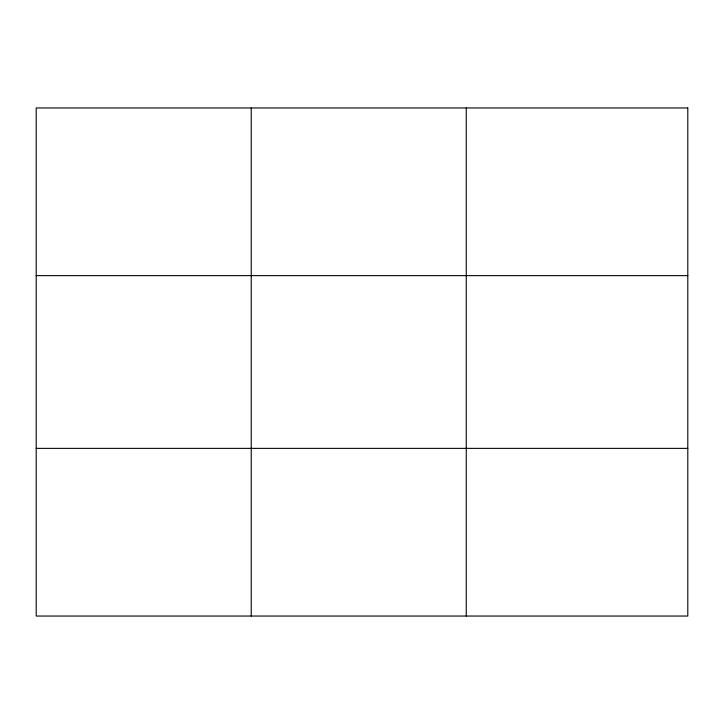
<?xml version="1.0" encoding="UTF-8"?>
<svg xmlns="http://www.w3.org/2000/svg" width="724" height="724" viewBox="0 0 724 724"><rect width="100%" height="100%" fill="white"/><g stroke="black" fill="none" stroke-linecap="round" stroke-linejoin="round"><path stroke-width="1.09" d="M251.228 616.043L251.228 107.957M466.256 616.043L466.256 107.957M36.2 275.627L687.8 275.627M36.2 448.373L687.8 448.373M687.8 107.957L687.8 616.043L36.2 616.043L36.2 107.957L687.8 107.957"/></g></svg>
